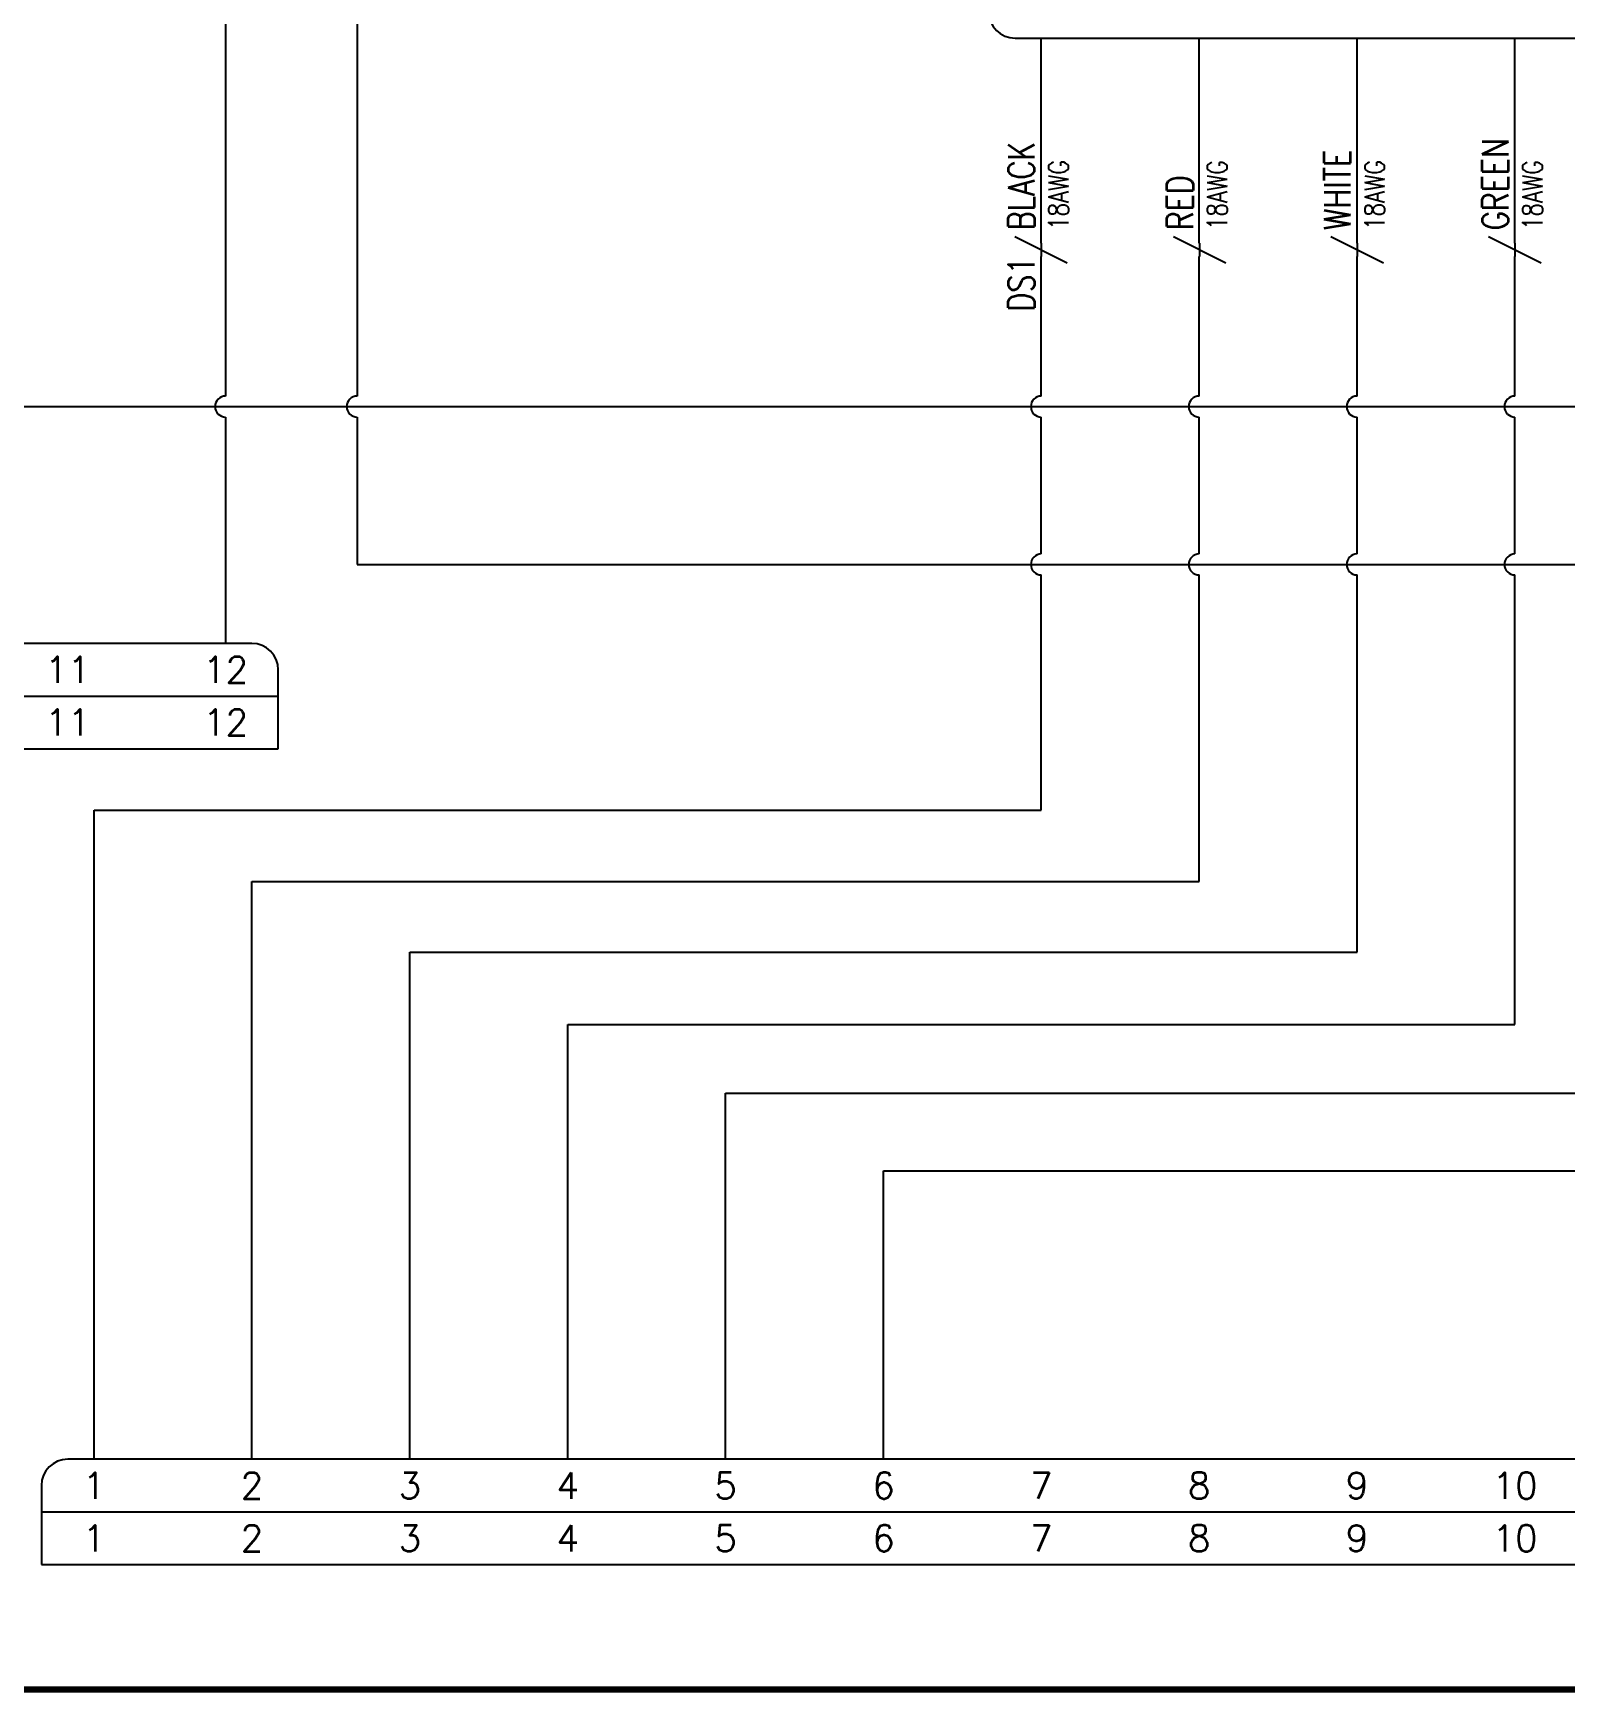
# Model space of a CAD drawing. Header units: inches. Extents: x 0 to 33.5, y 0 to 22.4.
# Drawn here: x 11.46 to 18.74, y 0.02 to 7.9 of the extents above; entities that cross this region are included whole.
import ezdxf
from ezdxf.enums import TextEntityAlignment as Align

# ---------------------------------------------------------------- set-up
doc = ezdxf.new("R2010")
doc.units = ezdxf.units.IN
doc.header["$MEASUREMENT"] = 0
for name, color, linetype in [('10AWG-BLK', 7, 'Continuous'), ('20AWG-YEL', 2, 'Continuous'), ('22AWG-BLK', 7, 'Continuous'), ('CABLEWIRE', 7, 'Continuous'), ('MISC', 7, 'Continuous'), ('SYMS', 7, 'Continuous'), ('TAGS', 150, 'Continuous'), ('TERMS', 123, 'Continuous'), ('TITLE', 7, 'Continuous')]:
    doc.layers.add(name, color=color, linetype=linetype)
doc.styles.add('ITALIC', font='ITALIC')
doc.styles.add('SIMPLEX', font='SIMPLEX')
doc.styles.add('WD', font='romans.shx')

# ---------------------------------------------------------------- blocks, each defined once
blk = doc.blocks.new('NO_NUM_acade_title')
at = {"layer": 'TITLE', "const_width": 0.0312}
blk.add_lwpolyline([(30.5938, 0.2813), (30.5938, 22.1771), (30.3438, 22.4271), (0.2813, 22.4271), (0.0313, 22.1771), (0.0313, 0.2813), (0.2813, 0.0313), (30.3438, 0.0313)], close=True, dxfattribs=at)
at = {"layer": 'TITLE', "color": 1, "style": 'ITALIC'}
for tag, height, p in [('TITLE#1', 0.125, (32.1562, 3.4062)), ('TITLE#2', 0.125, (32.1562, 3.2039)), ('TITLE#3', 0.125, (32.1562, 3.0015)), ('TITLE#4', 0.125, (32.1562, 2.7991)), ('DWG#', 0.2, (32.1562, 0.8263))]:
    blk.add_attdef(tag, text='', height=height, dxfattribs=at).set_placement(p, align=Align.CENTER)
at = {"layer": 'TITLE', "color": 1, "style": 'SIMPLEX'}
blk.add_attdef('CAD#', (30.8255, 1.958), '', height=0.0938, rotation=90, dxfattribs=at)
at = {"layer": 'TITLE', "color": 1}
for tag, p, height, style in [('ENGINEER', (31.2369, 1.958), 0.0938, 'ITALIC'), ('CHKDBY', (32.4242, 1.9582), 0.0938, 'ITALIC'), ('JOB#', (31.4636, 1.6437), 0.0938, 'SIMPLEX'), ('DRAWNBY', (32.4941, 1.6437), 0.0938, 'ITALIC'), ('SCALE', (31.3531, 1.3438), 0.0938, 'SIMPLEX'), ('DATE', (32.4083, 1.3438), 0.0938, 'SIMPLEX'), ('SHTS', (32.5317, 0.2504), 0.2, 'ITALIC')]:
    blk.add_attdef(tag, p, '', height=height, dxfattribs=dict(at, style=style))
at = {"layer": 'TITLE', "color": 1, "style": 'ITALIC'}
blk.add_attdef('SH#', text='', height=0.2, dxfattribs=at).set_placement((31.8807, 0.2504), align=Align.RIGHT)
at = {"layer": 'TITLE', "color": 7, "flags": 9}
blk.add_attdef('WD_TB', (31.2188, 0.0313), '', height=0.125, dxfattribs=at)
blk = doc.blocks.new('VCN1_1JP_1A0D')
at = {"layer": 'SYMS'}
for p, q in [((8.375, 0.25), (-0.125, 0.25)), ((8.5, -0.25), (8.5, 0.125)), ((-0.25, 0), (8.5, 0)), ((-0.25, -0.25), (8.5, -0.25))]:
    blk.add_line(p, q, dxfattribs=at)
blk.add_arc((8.375, 0.125), 0.125, 0, 90, dxfattribs=at)
at = {"style": 'WD', "flags": 1}
blk.add_attdef('WD_JUMPERS', (0, 0), '', height=0.01, dxfattribs=at)
at = {"layer": 'SYMS', "linetype": 'Continuous', "style": 'WD', "flags": 8}
for tag, p in [('TERMDESC01P', (-0.05, 0.35)), ('TERMDESC02P', (0.7, 0.35)), ('TERMDESC03P', (1.45, 0.35)), ('TERMDESC04P', (2.2, 0.35)), ('TERMDESC05P', (2.95, 0.35)), ('TERMDESC06P', (3.7, 0.35)), ('TERMDESC07P', (4.45, 0.35)), ('TERMDESC08P', (5.2, 0.35)), ('TERMDESC09P', (5.95, 0.35)), ('TERMDESC10P', (6.7, 0.35)), ('TERMDESC11P', (7.45, 0.35)), ('TERMDESC12P', (8.2, 0.35))]:
    blk.add_attdef(tag, p, '', height=0.1, rotation=90, dxfattribs=at)
for tag, p in [('X2WIRE01P', (0.05, 0.35)), ('X2WIRE02P', (0.8, 0.35)), ('X2WIRE03P', (1.55, 0.35)), ('X2WIRE04P', (2.3, 0.35)), ('X2WIRE05P', (3.05, 0.35)), ('X2WIRE06P', (3.8, 0.35)), ('X2WIRE07P', (4.55, 0.35)), ('X2WIRE08P', (5.3, 0.35)), ('X2WIRE09P', (6.05, 0.35)), ('X2WIRE10P', (6.8, 0.35)), ('X2WIRE11P', (7.55, 0.35)), ('X2WIRE12P', (8.3, 0.35))]:
    blk.add_attdef(tag, text='', height=0.1, rotation=90, dxfattribs=at).set_placement(p, align=Align.TOP_LEFT)
at = {"layer": 'SYMS', "style": 'WD', "width": 0.7}
for tag, p in [('INST', (-0.3813, 0.8123)), ('LOC', (-0.3813, 0.6427)), ('DESC1', (-0.375, 0.4687)), ('DESC2', (-0.375, 0.2875)), ('DESC3', (-0.375, 0.1125))]:
    blk.add_attdef(tag, text='', height=0.125, dxfattribs=at).set_placement(p, align=Align.RIGHT)
at = {"layer": 'SYMS', "style": 'WD'}
for tag, p, flags in [('ACE_FLAG', (-0.2071, 0.4342), 9), ('FAMILY', (-0.1942, 0.4074), 9), ('X2TERM01P', (0, 0.25), 1), ('X2TERM02P', (0.75, 0.25), 1), ('X2TERM03P', (1.5, 0.25), 1), ('X2TERM04P', (2.25, 0.25), 1), ('X2TERM05P', (3, 0.25), 1), ('X2TERM06P', (3.75, 0.25), 1), ('X2TERM07P', (4.5, 0.25), 1), ('X2TERM08P', (5.25, 0.25), 1), ('X2TERM09P', (6, 0.25), 1), ('X2TERM10P', (6.75, 0.25), 1), ('X2TERM11P', (7.5, 0.25), 1), ('X2TERM12P', (8.25, 0.25), 1), ('GENDER', (0.1093, 0.0795), 9), ('WDBLKNAM', (0.175, 0.125), 9), ('X1LINK', (8.625, 0), 1), ('X8TERM01J', (0, -0.25), 1), ('X8TERM02J', (0.75, -0.25), 1), ('X8TERM03J', (1.5, -0.25), 1), ('X8TERM04J', (2.25, -0.25), 1), ('X8TERM05J', (3, -0.25), 1), ('X8TERM06J', (3.75, -0.25), 1), ('X8TERM07J', (4.5, -0.25), 1), ('X8TERM08J', (5.25, -0.25), 1), ('X8TERM09J', (6, -0.25), 1), ('X8TERM10J', (6.75, -0.25), 1), ('X8TERM11J', (7.5, -0.25), 1), ('X8TERM12J', (8.25, -0.25), 1)]:
    blk.add_attdef(tag, p, '', height=0.01, dxfattribs=dict(at, flags=flags))
at = {"layer": 'SYMS', "linetype": 'Continuous', "style": 'WD', "flags": 9}
for tag, p in [('ASSYCODE', (-0.1875, 0.3125)), ('MFG', (-0.1711, 0.3438)), ('CAT', (-0.1692, 0.3632))]:
    blk.add_attdef(tag, text='', height=0.01, dxfattribs=at).set_placement(p, align=Align.CENTER)
at = {"layer": 'SYMS', "color": 7, "style": 'WD'}
for tag, p in [('X2_TINY_DOT_DONT_REMOVE_01P', (0, 0.25)), ('X2_TINY_DOT_DONT_REMOVE_02P', (0.75, 0.25)), ('X2_TINY_DOT_DONT_REMOVE_03P', (1.5, 0.25)), ('X2_TINY_DOT_DONT_REMOVE_04P', (2.25, 0.25)), ('X2_TINY_DOT_DONT_REMOVE_05P', (3, 0.25)), ('X2_TINY_DOT_DONT_REMOVE_06P', (3.75, 0.25)), ('X2_TINY_DOT_DONT_REMOVE_07P', (4.5, 0.25)), ('X2_TINY_DOT_DONT_REMOVE_08P', (5.25, 0.25)), ('X2_TINY_DOT_DONT_REMOVE_09P', (6, 0.25)), ('X2_TINY_DOT_DONT_REMOVE_10P', (6.75, 0.25)), ('X2_TINY_DOT_DONT_REMOVE_11P', (7.5, 0.25)), ('X2_TINY_DOT_DONT_REMOVE_12P', (8.25, 0.25)), ('X8_TINY_DOT_DONT_REMOVE_01J', (0, -0.25)), ('X8_TINY_DOT_DONT_REMOVE_02J', (0.75, -0.25)), ('X8_TINY_DOT_DONT_REMOVE_03J', (1.5, -0.25)), ('X8_TINY_DOT_DONT_REMOVE_04J', (2.25, -0.25)), ('X8_TINY_DOT_DONT_REMOVE_05J', (3, -0.25)), ('X8_TINY_DOT_DONT_REMOVE_06J', (3.75, -0.25)), ('X8_TINY_DOT_DONT_REMOVE_07J', (4.5, -0.25)), ('X8_TINY_DOT_DONT_REMOVE_08J', (5.25, -0.25)), ('X8_TINY_DOT_DONT_REMOVE_09J', (6, -0.25)), ('X8_TINY_DOT_DONT_REMOVE_10J', (6.75, -0.25)), ('X8_TINY_DOT_DONT_REMOVE_11J', (7.5, -0.25)), ('X8_TINY_DOT_DONT_REMOVE_12J', (8.25, -0.25))]:
    blk.add_attdef(tag, p, '', height=0.0001, dxfattribs=at)
at = {"layer": 'SYMS', "linetype": 'Continuous', "style": 'WD', "flags": 8}
for tag, p in [('TERM01P', (0, 0.125)), ('TERM02P', (0.75, 0.125)), ('TERM03P', (1.5, 0.125)), ('TERM04P', (2.25, 0.125)), ('TERM05P', (3, 0.125)), ('TERM06P', (3.75, 0.125)), ('TERM07P', (4.5, 0.125)), ('TERM08P', (5.25, 0.125)), ('TERM09P', (6, 0.125)), ('TERM10P', (6.75, 0.125)), ('TERM11P', (7.5, 0.125)), ('TERM12P', (8.25, 0.125)), ('TERM01J', (0, -0.125)), ('TERM02J', (0.75, -0.125)), ('TERM03J', (1.5, -0.125)), ('TERM04J', (2.25, -0.125)), ('TERM05J', (3, -0.125)), ('TERM06J', (3.75, -0.125)), ('TERM07J', (4.5, -0.125)), ('TERM08J', (5.25, -0.125)), ('TERM09J', (6, -0.125)), ('TERM10J', (6.75, -0.125)), ('TERM11J', (7.5, -0.125)), ('TERM12J', (8.25, -0.125))]:
    blk.add_attdef(tag, text='', height=0.125, dxfattribs=at).set_placement(p, align=Align.MIDDLE_CENTER)
at = {"layer": 'SYMS', "style": 'WD'}
blk.add_attdef('TAG1', text='', height=0.125, dxfattribs=at).set_placement((-0.375, -0.0625), align=Align.RIGHT)
at = {"layer": 'SYMS', "linetype": 'Continuous', "style": 'WD', "flags": 8}
for tag, p in [('TERMDESC01J', (-0.05, -0.35)), ('TERMDESC02J', (0.7, -0.35)), ('TERMDESC03J', (1.45, -0.35)), ('TERMDESC04J', (2.2, -0.35)), ('TERMDESC05J', (2.95, -0.35)), ('TERMDESC06J', (3.7, -0.35)), ('TERMDESC07J', (4.45, -0.35)), ('TERMDESC08J', (5.2, -0.35)), ('TERMDESC09J', (5.95, -0.35)), ('TERMDESC10J', (6.7, -0.35)), ('TERMDESC11J', (7.45, -0.35)), ('TERMDESC12J', (8.2, -0.35))]:
    blk.add_attdef(tag, text='', height=0.1, rotation=90, dxfattribs=at).set_placement(p, align=Align.RIGHT)
for tag, p in [('X8WIRE01J', (0.05, -0.35)), ('X8WIRE02J', (0.8, -0.35)), ('X8WIRE03J', (1.55, -0.35)), ('X8WIRE04J', (2.3, -0.35)), ('X8WIRE05J', (3.05, -0.35)), ('X8WIRE06J', (3.8, -0.35)), ('X8WIRE07J', (4.55, -0.35)), ('X8WIRE08J', (5.3, -0.35)), ('X8WIRE09J', (6.05, -0.35)), ('X8WIRE10J', (6.8, -0.35)), ('X8WIRE11J', (7.55, -0.35)), ('X8WIRE12J', (8.3, -0.35))]:
    blk.add_attdef(tag, text='', height=0.1, rotation=90, dxfattribs=at).set_placement(p, align=Align.TOP_RIGHT)
blk = doc.blocks.new('VCN1_1PJ_2886')
at = {"layer": 'SYMS'}
blk.add_line((-0.125, -0.25), (6.125, -0.25), dxfattribs=at)
blk.add_arc((-0.125, -0.125), 0.125, 180, 270, dxfattribs=at)
at = {"style": 'WD', "flags": 1}
blk.add_attdef('WD_JUMPERS', (0, 0), '', height=0.01, dxfattribs=at)
at = {"layer": 'SYMS', "linetype": 'Continuous', "style": 'WD', "flags": 8}
for tag, p in [('TERMDESC01J', (-0.05, 0.35)), ('TERMDESC02J', (0.7, 0.35)), ('TERMDESC03J', (1.45, 0.35)), ('TERMDESC04J', (2.2, 0.35)), ('TERMDESC05J', (2.95, 0.35)), ('TERMDESC06J', (3.7, 0.35)), ('TERMDESC07J', (4.45, 0.35)), ('TERMDESC08J', (5.2, 0.35)), ('TERMDESC09J', (5.95, 0.35))]:
    blk.add_attdef(tag, p, '', height=0.1, rotation=90, dxfattribs=at)
for tag, p in [('X2WIRE01J', (0.05, 0.35)), ('X2WIRE02J', (0.8, 0.35)), ('X2WIRE03J', (1.55, 0.35)), ('X2WIRE04J', (2.3, 0.35)), ('X2WIRE05J', (3.05, 0.35)), ('X2WIRE06J', (3.8, 0.35)), ('X2WIRE07J', (4.55, 0.35)), ('X2WIRE08J', (5.3, 0.35)), ('X2WIRE09J', (6.05, 0.35))]:
    blk.add_attdef(tag, text='', height=0.1, rotation=90, dxfattribs=at).set_placement(p, align=Align.TOP_LEFT)
at = {"layer": 'SYMS', "style": 'WD', "width": 0.7}
for tag, p in [('INST', (-0.3812, 0.8123)), ('LOC', (-0.3812, 0.6427)), ('DESC1', (-0.375, 0.4687)), ('DESC2', (-0.375, 0.2875)), ('DESC3', (-0.375, 0.1125))]:
    blk.add_attdef(tag, text='', height=0.125, dxfattribs=at).set_placement(p, align=Align.RIGHT)
at = {"layer": 'SYMS', "style": 'WD'}
for tag, p, flags in [('ACE_FLAG', (-0.2071, 0.4342), 9), ('FAMILY', (-0.1942, 0.4074), 9), ('X2TERM01J', (0, 0.25), 1), ('X2TERM02J', (0.75, 0.25), 1), ('X2TERM03J', (1.5, 0.25), 1), ('X2TERM04J', (2.25, 0.25), 1), ('X2TERM05J', (3, 0.25), 1), ('X2TERM06J', (3.75, 0.25), 1), ('X2TERM07J', (4.5, 0.25), 1), ('X2TERM08J', (5.25, 0.25), 1), ('X2TERM09J', (6, 0.25), 1), ('GENDER', (0.1093, 0.0795), 9), ('WDBLKNAM', (0.175, 0.125), 9), ('X1LINK', (6.375, 0), 1), ('X8TERM01P', (0, -0.25), 1), ('X8TERM02P', (0.75, -0.25), 1), ('X8TERM03P', (1.5, -0.25), 1), ('X8TERM04P', (2.25, -0.25), 1), ('X8TERM05P', (3, -0.25), 1), ('X8TERM06P', (3.75, -0.25), 1), ('X8TERM07P', (4.5, -0.25), 1), ('X8TERM08P', (5.25, -0.25), 1), ('X8TERM09P', (6, -0.25), 1)]:
    blk.add_attdef(tag, p, '', height=0.01, dxfattribs=dict(at, flags=flags))
at = {"layer": 'SYMS', "linetype": 'Continuous', "style": 'WD', "flags": 9}
for tag, p in [('ASSYCODE', (-0.1875, 0.3125)), ('MFG', (-0.1711, 0.3438)), ('CAT', (-0.1692, 0.3632))]:
    blk.add_attdef(tag, text='', height=0.01, dxfattribs=at).set_placement(p, align=Align.CENTER)
at = {"layer": 'SYMS', "color": 7, "style": 'WD'}
for tag, p in [('X2_TINY_DOT_DONT_REMOVE_01J', (0, 0.25)), ('X2_TINY_DOT_DONT_REMOVE_02J', (0.75, 0.25)), ('X2_TINY_DOT_DONT_REMOVE_03J', (1.5, 0.25)), ('X2_TINY_DOT_DONT_REMOVE_04J', (2.25, 0.25)), ('X2_TINY_DOT_DONT_REMOVE_05J', (3, 0.25)), ('X2_TINY_DOT_DONT_REMOVE_06J', (3.75, 0.25)), ('X2_TINY_DOT_DONT_REMOVE_07J', (4.5, 0.25)), ('X2_TINY_DOT_DONT_REMOVE_08J', (5.25, 0.25)), ('X2_TINY_DOT_DONT_REMOVE_09J', (6, 0.25)), ('X8_TINY_DOT_DONT_REMOVE_01P', (0, -0.25)), ('X8_TINY_DOT_DONT_REMOVE_02P', (0.75, -0.25)), ('X8_TINY_DOT_DONT_REMOVE_03P', (1.5, -0.25)), ('X8_TINY_DOT_DONT_REMOVE_04P', (2.25, -0.25)), ('X8_TINY_DOT_DONT_REMOVE_05P', (3, -0.25)), ('X8_TINY_DOT_DONT_REMOVE_06P', (3.75, -0.25)), ('X8_TINY_DOT_DONT_REMOVE_07P', (4.5, -0.25)), ('X8_TINY_DOT_DONT_REMOVE_08P', (5.25, -0.25)), ('X8_TINY_DOT_DONT_REMOVE_09P', (6, -0.25))]:
    blk.add_attdef(tag, p, '', height=0.0001, dxfattribs=at)
at = {"layer": 'SYMS', "linetype": 'Continuous', "style": 'WD', "flags": 8}
for tag, p in [('TERM01J', (0, 0.125)), ('TERM02J', (0.75, 0.125)), ('TERM03J', (1.5, 0.125)), ('TERM04J', (2.25, 0.125)), ('TERM05J', (3, 0.125)), ('TERM06J', (3.75, 0.125)), ('TERM07J', (4.5, 0.125)), ('TERM08J', (5.25, 0.125)), ('TERM09J', (6, 0.125)), ('TERM01P', (0, -0.125)), ('TERM02P', (0.75, -0.125)), ('TERM03P', (1.5, -0.125)), ('TERM04P', (2.25, -0.125)), ('TERM05P', (3, -0.125)), ('TERM06P', (3.75, -0.125)), ('TERM07P', (4.5, -0.125)), ('TERM08P', (5.25, -0.125)), ('TERM09P', (6, -0.125))]:
    blk.add_attdef(tag, text='', height=0.125, dxfattribs=at).set_placement(p, align=Align.MIDDLE_CENTER)
at = {"layer": 'SYMS', "style": 'WD'}
blk.add_attdef('TAG1', text='', height=0.125, dxfattribs=at).set_placement((-0.375, -0.0625), align=Align.RIGHT)
at = {"layer": 'SYMS', "linetype": 'Continuous', "style": 'WD', "flags": 8}
for tag, p in [('TERMDESC01P', (-0.05, -0.35)), ('TERMDESC02P', (0.7, -0.35)), ('TERMDESC03P', (1.45, -0.35)), ('TERMDESC04P', (2.2, -0.35)), ('TERMDESC05P', (2.95, -0.35)), ('TERMDESC06P', (3.7, -0.35)), ('TERMDESC07P', (4.45, -0.35)), ('TERMDESC08P', (5.2, -0.35)), ('TERMDESC09P', (5.95, -0.35))]:
    blk.add_attdef(tag, text='', height=0.1, rotation=90, dxfattribs=at).set_placement(p, align=Align.RIGHT)
for tag, p in [('X8WIRE01P', (0.05, -0.35)), ('X8WIRE02P', (0.8, -0.35)), ('X8WIRE03P', (1.55, -0.35)), ('X8WIRE04P', (2.3, -0.35)), ('X8WIRE05P', (3.05, -0.35)), ('X8WIRE06P', (3.8, -0.35)), ('X8WIRE07P', (4.55, -0.35)), ('X8WIRE08P', (5.3, -0.35)), ('X8WIRE09P', (6.05, -0.35))]:
    blk.add_attdef(tag, text='', height=0.1, rotation=90, dxfattribs=at).set_placement(p, align=Align.TOP_RIGHT)
blk = doc.blocks.new('VCN1_1JP_2C08')
at = {"layer": 'SYMS'}
for p, q in [((10.625, 0.25), (-0.125, 0.25)), ((-0.25, 0.125), (-0.25, -0.25)), ((-0.25, 0), (10.75, 0)), ((-0.25, -0.25), (10.75, -0.25))]:
    blk.add_line(p, q, dxfattribs=at)
blk.add_arc((-0.125, 0.125), 0.125, 90, 180, dxfattribs=at)
at = {"style": 'WD', "flags": 1}
blk.add_attdef('WD_JUMPERS', (0, 0), '', height=0.01, dxfattribs=at)
at = {"layer": 'SYMS', "linetype": 'Continuous', "style": 'WD', "flags": 8}
for tag, p in [('TERMDESC01P', (-0.05, 0.35)), ('TERMDESC02P', (0.7, 0.35)), ('TERMDESC03P', (1.45, 0.35)), ('TERMDESC04P', (2.2, 0.35)), ('TERMDESC05P', (2.95, 0.35)), ('TERMDESC06P', (3.7, 0.35)), ('TERMDESC07P', (4.45, 0.35)), ('TERMDESC08P', (5.2, 0.35)), ('TERMDESC09P', (5.95, 0.35)), ('TERMDESC10P', (6.7, 0.35)), ('TERMDESC11P', (7.45, 0.35)), ('TERMDESC12P', (8.2, 0.35)), ('TERMDESC13P', (8.95, 0.35)), ('TERMDESC14P', (9.7, 0.35)), ('TERMDESC15P', (10.45, 0.35))]:
    blk.add_attdef(tag, p, '', height=0.1, rotation=90, dxfattribs=at)
for tag, p in [('X2WIRE01P', (0.05, 0.35)), ('X2WIRE02P', (0.8, 0.35)), ('X2WIRE03P', (1.55, 0.35)), ('X2WIRE04P', (2.3, 0.35)), ('X2WIRE05P', (3.05, 0.35)), ('X2WIRE06P', (3.8, 0.35)), ('X2WIRE07P', (4.55, 0.35)), ('X2WIRE08P', (5.3, 0.35)), ('X2WIRE09P', (6.05, 0.35)), ('X2WIRE10P', (6.8, 0.35)), ('X2WIRE11P', (7.55, 0.35)), ('X2WIRE12P', (8.3, 0.35)), ('X2WIRE13P', (9.05, 0.35)), ('X2WIRE14P', (9.8, 0.35)), ('X2WIRE15P', (10.55, 0.35))]:
    blk.add_attdef(tag, text='', height=0.1, rotation=90, dxfattribs=at).set_placement(p, align=Align.TOP_LEFT)
at = {"layer": 'SYMS', "style": 'WD', "width": 0.7}
for tag, p in [('INST', (-0.3812, 0.8123)), ('LOC', (-0.3812, 0.6427)), ('DESC1', (-0.375, 0.4687)), ('DESC2', (-0.375, 0.2875)), ('DESC3', (-0.375, 0.1125))]:
    blk.add_attdef(tag, text='', height=0.125, dxfattribs=at).set_placement(p, align=Align.RIGHT)
at = {"layer": 'SYMS', "style": 'WD'}
for tag, p, flags in [('ACE_FLAG', (-0.2071, 0.4342), 9), ('FAMILY', (-0.1942, 0.4074), 9), ('X2TERM01P', (0, 0.25), 1), ('X2TERM02P', (0.75, 0.25), 1), ('X2TERM03P', (1.5, 0.25), 1), ('X2TERM04P', (2.25, 0.25), 1), ('X2TERM05P', (3, 0.25), 1), ('X2TERM06P', (3.75, 0.25), 1), ('X2TERM07P', (4.5, 0.25), 1), ('X2TERM08P', (5.25, 0.25), 1), ('X2TERM09P', (6, 0.25), 1), ('X2TERM10P', (6.75, 0.25), 1), ('X2TERM11P', (7.5, 0.25), 1), ('X2TERM12P', (8.25, 0.25), 1), ('X2TERM13P', (9, 0.25), 1), ('X2TERM14P', (9.75, 0.25), 1), ('X2TERM15P', (10.5, 0.25), 1), ('GENDER', (0.1093, 0.0795), 9), ('WDBLKNAM', (0.175, 0.125), 9), ('X1LINK', (10.875, 0), 1), ('X8TERM01J', (0, -0.25), 1), ('X8TERM02J', (0.75, -0.25), 1), ('X8TERM03J', (1.5, -0.25), 1), ('X8TERM04J', (2.25, -0.25), 1), ('X8TERM05J', (3, -0.25), 1), ('X8TERM06J', (3.75, -0.25), 1), ('X8TERM07J', (4.5, -0.25), 1), ('X8TERM08J', (5.25, -0.25), 1), ('X8TERM09J', (6, -0.25), 1), ('X8TERM10J', (6.75, -0.25), 1), ('X8TERM11J', (7.5, -0.25), 1), ('X8TERM12J', (8.25, -0.25), 1), ('X8TERM13J', (9, -0.25), 1), ('X8TERM14J', (9.75, -0.25), 1), ('X8TERM15J', (10.5, -0.25), 1)]:
    blk.add_attdef(tag, p, '', height=0.01, dxfattribs=dict(at, flags=flags))
at = {"layer": 'SYMS', "linetype": 'Continuous', "style": 'WD', "flags": 9}
for tag, p in [('ASSYCODE', (-0.1875, 0.3125)), ('MFG', (-0.1711, 0.3438)), ('CAT', (-0.1692, 0.3632))]:
    blk.add_attdef(tag, text='', height=0.01, dxfattribs=at).set_placement(p, align=Align.CENTER)
at = {"layer": 'SYMS', "color": 7, "style": 'WD'}
for tag, p in [('X2_TINY_DOT_DONT_REMOVE_01P', (0, 0.25)), ('X2_TINY_DOT_DONT_REMOVE_02P', (0.75, 0.25)), ('X2_TINY_DOT_DONT_REMOVE_03P', (1.5, 0.25)), ('X2_TINY_DOT_DONT_REMOVE_04P', (2.25, 0.25)), ('X2_TINY_DOT_DONT_REMOVE_05P', (3, 0.25)), ('X2_TINY_DOT_DONT_REMOVE_06P', (3.75, 0.25)), ('X2_TINY_DOT_DONT_REMOVE_07P', (4.5, 0.25)), ('X2_TINY_DOT_DONT_REMOVE_08P', (5.25, 0.25)), ('X2_TINY_DOT_DONT_REMOVE_09P', (6, 0.25)), ('X2_TINY_DOT_DONT_REMOVE_10P', (6.75, 0.25)), ('X2_TINY_DOT_DONT_REMOVE_11P', (7.5, 0.25)), ('X2_TINY_DOT_DONT_REMOVE_12P', (8.25, 0.25)), ('X2_TINY_DOT_DONT_REMOVE_13P', (9, 0.25)), ('X2_TINY_DOT_DONT_REMOVE_14P', (9.75, 0.25)), ('X2_TINY_DOT_DONT_REMOVE_15P', (10.5, 0.25)), ('X8_TINY_DOT_DONT_REMOVE_01J', (0, -0.25)), ('X8_TINY_DOT_DONT_REMOVE_02J', (0.75, -0.25)), ('X8_TINY_DOT_DONT_REMOVE_03J', (1.5, -0.25)), ('X8_TINY_DOT_DONT_REMOVE_04J', (2.25, -0.25)), ('X8_TINY_DOT_DONT_REMOVE_05J', (3, -0.25)), ('X8_TINY_DOT_DONT_REMOVE_06J', (3.75, -0.25)), ('X8_TINY_DOT_DONT_REMOVE_07J', (4.5, -0.25)), ('X8_TINY_DOT_DONT_REMOVE_08J', (5.25, -0.25)), ('X8_TINY_DOT_DONT_REMOVE_09J', (6, -0.25)), ('X8_TINY_DOT_DONT_REMOVE_10J', (6.75, -0.25)), ('X8_TINY_DOT_DONT_REMOVE_11J', (7.5, -0.25)), ('X8_TINY_DOT_DONT_REMOVE_12J', (8.25, -0.25)), ('X8_TINY_DOT_DONT_REMOVE_13J', (9, -0.25)), ('X8_TINY_DOT_DONT_REMOVE_14J', (9.75, -0.25)), ('X8_TINY_DOT_DONT_REMOVE_15J', (10.5, -0.25))]:
    blk.add_attdef(tag, p, '', height=0.0001, dxfattribs=at)
at = {"layer": 'SYMS', "linetype": 'Continuous', "style": 'WD', "flags": 8}
for tag, p in [('TERM01P', (0, 0.125)), ('TERM02P', (0.75, 0.125)), ('TERM03P', (1.5, 0.125)), ('TERM04P', (2.25, 0.125)), ('TERM05P', (3, 0.125)), ('TERM06P', (3.75, 0.125)), ('TERM07P', (4.5, 0.125)), ('TERM08P', (5.25, 0.125)), ('TERM09P', (6, 0.125)), ('TERM10P', (6.75, 0.125)), ('TERM11P', (7.5, 0.125)), ('TERM12P', (8.25, 0.125)), ('TERM13P', (9, 0.125)), ('TERM14P', (9.75, 0.125)), ('TERM15P', (10.5, 0.125)), ('TERM01J', (0, -0.125)), ('TERM02J', (0.75, -0.125)), ('TERM03J', (1.5, -0.125)), ('TERM04J', (2.25, -0.125)), ('TERM05J', (3, -0.125)), ('TERM06J', (3.75, -0.125)), ('TERM07J', (4.5, -0.125)), ('TERM08J', (5.25, -0.125)), ('TERM09J', (6, -0.125)), ('TERM10J', (6.75, -0.125)), ('TERM11J', (7.5, -0.125)), ('TERM12J', (8.25, -0.125)), ('TERM13J', (9, -0.125)), ('TERM14J', (9.75, -0.125)), ('TERM15J', (10.5, -0.125))]:
    blk.add_attdef(tag, text='', height=0.125, dxfattribs=at).set_placement(p, align=Align.MIDDLE_CENTER)
at = {"layer": 'SYMS', "style": 'WD'}
blk.add_attdef('TAG1', text='', height=0.125, dxfattribs=at).set_placement((-0.375, -0.0625), align=Align.RIGHT)
at = {"layer": 'SYMS', "linetype": 'Continuous', "style": 'WD', "flags": 8}
for tag, p in [('TERMDESC01J', (-0.05, -0.35)), ('TERMDESC02J', (0.7, -0.35)), ('TERMDESC03J', (1.45, -0.35)), ('TERMDESC04J', (2.2, -0.35)), ('TERMDESC05J', (2.95, -0.35)), ('TERMDESC06J', (3.7, -0.35)), ('TERMDESC07J', (4.45, -0.35)), ('TERMDESC08J', (5.2, -0.35)), ('TERMDESC09J', (5.95, -0.35)), ('TERMDESC10J', (6.7, -0.35)), ('TERMDESC11J', (7.45, -0.35)), ('TERMDESC12J', (8.2, -0.35)), ('TERMDESC13J', (8.95, -0.35)), ('TERMDESC14J', (9.7, -0.35)), ('TERMDESC15J', (10.45, -0.35))]:
    blk.add_attdef(tag, text='', height=0.1, rotation=90, dxfattribs=at).set_placement(p, align=Align.RIGHT)
for tag, p in [('X8WIRE01J', (0.05, -0.35)), ('X8WIRE02J', (0.8, -0.35)), ('X8WIRE03J', (1.55, -0.35)), ('X8WIRE04J', (2.3, -0.35)), ('X8WIRE05J', (3.05, -0.35)), ('X8WIRE06J', (3.8, -0.35)), ('X8WIRE07J', (4.55, -0.35)), ('X8WIRE08J', (5.3, -0.35)), ('X8WIRE09J', (6.05, -0.35)), ('X8WIRE10J', (6.8, -0.35)), ('X8WIRE11J', (7.55, -0.35)), ('X8WIRE12J', (8.3, -0.35)), ('X8WIRE13J', (9.05, -0.35)), ('X8WIRE14J', (9.8, -0.35)), ('X8WIRE15J', (10.55, -0.35))]:
    blk.add_attdef(tag, text='', height=0.1, rotation=90, dxfattribs=at).set_placement(p, align=Align.TOP_RIGHT)
blk = doc.blocks.new('VW01')
for p, q in [((-0.125, 0.0625), (0.125, -0.0625)), ((0, 0.0312), (0, -0.0312))]:
    blk.add_line(p, q)
at = {"style": 'WD', "width": 0.8}
for tag, p, height in [('RATING1', (-0.0312, 0.0938), 0.125), ('RATING2', (0.13, 0.0938), 0.0938)]:
    blk.add_attdef(tag, p, '', height=height, rotation=90, dxfattribs=at)
at = {"style": 'WD', "width": 0.8, "flags": 1}
blk.add_attdef('CAT', text='', height=0.0938, rotation=90, dxfattribs=at).set_placement((0.0312, 0.0312), align=Align.TOP_LEFT)
at = {"style": 'WD', "width": 0.7, "flags": 1}
for tag, p in [('INST', (-0.3571, 0)), ('LOC', (-0.1875, 0)), ('XREF', (0.3, -0.0625)), ('DESC1', (0.4563, -0.0625)), ('DESC2', (0.6125, -0.0625))]:
    blk.add_attdef(tag, text='', height=0.125, rotation=90, dxfattribs=at).set_placement(p, align=Align.CENTER)
at = {"style": 'WD', "flags": 9}
blk.add_attdef('FAMILY', text='', height=0.01, rotation=90, dxfattribs=at).set_placement((-0.1181, 0.0234), align=Align.CENTER)
at = {"style": 'WD'}
for tag, p in [('X4LINK', (-0.125, 0)), ('X1LINK', (0.125, 0))]:
    blk.add_attdef(tag, p, '', height=0.01, dxfattribs=at)
at = {"linetype": 'Continuous', "style": 'WD', "flags": 9}
blk.add_attdef('ASSYCODE', text='', height=0.01, rotation=90, dxfattribs=at).set_placement((-0.042, 0.0286), align=Align.CENTER)
at = {"style": 'WD', "flags": 1}
for tag, p in [('X2TERM01', (0, 0.0312)), ('X8TERM01', (0, -0.0312))]:
    blk.add_attdef(tag, p, '', height=0.0125, dxfattribs=at)
at = {"style": 'WD', "width": 0.8}
blk.add_attdef('TAG1', text='', height=0.125, rotation=90, dxfattribs=at).set_placement((-0.0312, -0.0312), align=Align.RIGHT)
at = {"style": 'WD', "width": 0.8, "flags": 1}
blk.add_attdef('MFG', text='', height=0.0938, rotation=90, dxfattribs=at).set_placement((0.0312, -0.125), align=Align.TOP_RIGHT)
blk = doc.blocks.new('VW02')
for p, q in [((-0.125, 0.0625), (0.125, -0.0625)), ((0, 0.0312), (0, -0.0312))]:
    blk.add_line(p, q)
at = {"style": 'WD', "width": 0.8}
for tag, p, height in [('RATING1', (-0.0312, 0.0938), 0.125), ('RATING2', (0.13, 0.0938), 0.0938)]:
    blk.add_attdef(tag, p, '', height=height, rotation=90, dxfattribs=at)
at = {"style": 'WD', "width": 0.7, "flags": 1}
for tag, p in [('INST', (-0.3571, 0)), ('LOC', (-0.1875, 0)), ('XREF', (0.3, -0.0625)), ('DESC1', (0.4563, -0.0625)), ('DESC2', (0.6125, -0.0625))]:
    blk.add_attdef(tag, text='', height=0.125, rotation=90, dxfattribs=at).set_placement(p, align=Align.CENTER)
at = {"style": 'WD', "flags": 9}
blk.add_attdef('FAMILY', text='', height=0.01, rotation=90, dxfattribs=at).set_placement((-0.1181, 0.0234), align=Align.CENTER)
at = {"style": 'WD'}
for tag, p in [('X4LINK', (-0.125, 0)), ('X1LINK', (0.125, 0))]:
    blk.add_attdef(tag, p, '', height=0.01, dxfattribs=at)
at = {"style": 'WD', "flags": 1}
for tag, p in [('X2TERM01', (0, 0.0312)), ('X8TERM01', (0, -0.0312))]:
    blk.add_attdef(tag, p, '', height=0.0125, dxfattribs=at)
at = {"style": 'WD', "width": 0.8}
blk.add_attdef('TAG2', text='', height=0.125, rotation=90, dxfattribs=at).set_placement((-0.0312, -0.0312), align=Align.RIGHT)

msp = doc.modelspace()

# ---------------------------------------------------------------- linework, layer by layer
at = {"layer": '10AWG-BLK'}
for p, q in [((12.375, 9.25), (12.375, 6.175)), ((12.375, 6.075), (12.375, 5))]:
    msp.add_line(p, q, dxfattribs=at)
msp.add_arc((12.375, 6.125), 0.05, 90, 270, dxfattribs=at)
at = {"layer": '20AWG-YEL'}
msp.add_line((9, 6.125), (22.95, 6.125), dxfattribs=at)
at = {"layer": '22AWG-BLK'}
for p, q in [((13, 13.45), (13, 6.175)), ((13, 6.075), (13, 5.375)), ((13, 5.375), (22.95, 5.375))]:
    msp.add_line(p, q, dxfattribs=at)
msp.add_arc((13, 6.125), 0.05, 90, 270, dxfattribs=at)
at = {"layer": 'CABLEWIRE'}
for p, q in [((16.25, 6.9009), (16.25, 7.875)), ((17, 6.901), (17, 7.875)), ((17.75, 6.901), (17.75, 7.875)), ((18.5, 6.901), (18.5, 7.875)), ((16.25, 6.175), (16.25, 6.8384)), ((17, 6.175), (17, 6.8385)), ((17.75, 6.175), (17.75, 6.8385)), ((18.5, 6.175), (18.5, 6.8385)), ((16.25, 5.425), (16.25, 6.075)), ((17, 5.425), (17, 6.075)), ((17.75, 5.425), (17.75, 6.075)), ((18.5, 5.425), (18.5, 6.075)), ((16.25, 4.2075), (16.25, 5.325)), ((17, 3.8685), (17, 5.325)), ((17.75, 3.5335), (17.75, 5.325)), ((18.5, 3.1905), (18.5, 5.325)), ((11.75, 1.125), (11.75, 4.2075)), ((11.75, 4.2075), (16.25, 4.2075)), ((12.5, 1.125), (12.5, 3.8685)), ((12.5, 3.8685), (17, 3.8685)), ((13.25, 1.125), (13.25, 3.5335)), ((13.25, 3.5335), (17.75, 3.5335)), ((14, 1.125), (14, 3.1905)), ((14, 3.1905), (18.5, 3.1905)), ((14.75, 1.125), (14.75, 2.8635)), ((14.75, 2.8635), (19.25, 2.8635)), ((15.5, 1.125), (15.5, 2.4955)), ((15.5, 2.4955), (20, 2.4955))]:
    msp.add_line(p, q, dxfattribs=at)
for centre in [(16.25, 6.125), (17, 6.125), (17.75, 6.125), (18.5, 6.125), (16.25, 5.375), (17, 5.375), (17.75, 5.375), (18.5, 5.375)]:
    msp.add_arc(centre, 0.05, 90, 270, dxfattribs=at)

# ---------------------------------------------------------------- block references
msp.add_blockref('NO_NUM_acade_title', (0, 0))
ref = msp.add_blockref('VCN1_1PJ_2886', (16.25, 8.125))
ref.add_attrib('X8_TINY_DOT_DONT_REMOVE_01P', '.', (16.25, 7.875), dxfattribs={"layer": 'MISC', "color": 7, "height": 0.0001, "style": 'WD'})
ref.add_attrib('X8_TINY_DOT_DONT_REMOVE_02P', '.', (17, 7.875), dxfattribs={"layer": 'MISC', "color": 7, "height": 0.0001, "style": 'WD'})
ref.add_attrib('X8_TINY_DOT_DONT_REMOVE_03P', '.', (17.75, 7.875), dxfattribs={"layer": 'MISC', "color": 7, "height": 0.0001, "style": 'WD'})
ref.add_attrib('X8_TINY_DOT_DONT_REMOVE_04P', '.', (18.5, 7.875), dxfattribs={"layer": 'MISC', "color": 7, "height": 0.0001, "style": 'WD'})
ref = msp.add_blockref('VCN1_1JP_1A0D', (4.125, 4.75))
ref.add_attrib('TERM11P', '11', dxfattribs={"layer": 'TERMS', "linetype": 'Continuous', "height": 0.125, "style": 'WD', "flags": 8}).set_placement((11.625, 4.875), align=Align.MIDDLE_CENTER)
ref.add_attrib('TERM11J', '11', dxfattribs={"layer": 'TERMS', "linetype": 'Continuous', "height": 0.125, "style": 'WD', "flags": 8}).set_placement((11.625, 4.625), align=Align.MIDDLE_CENTER)
ref.add_attrib('X2_TINY_DOT_DONT_REMOVE_11P', '.', (11.625, 5), dxfattribs={"layer": 'MISC', "color": 7, "height": 0.0001, "style": 'WD'})
ref.add_attrib('X8_TINY_DOT_DONT_REMOVE_11J', '.', (11.625, 4.5), dxfattribs={"layer": 'MISC', "color": 7, "height": 0.0001, "style": 'WD'})
ref.add_attrib('TERM12P', '12', dxfattribs={"layer": 'TERMS', "linetype": 'Continuous', "height": 0.125, "style": 'WD', "flags": 8}).set_placement((12.375, 4.875), align=Align.MIDDLE_CENTER)
ref.add_attrib('TERM12J', '12', dxfattribs={"layer": 'TERMS', "linetype": 'Continuous', "height": 0.125, "style": 'WD', "flags": 8}).set_placement((12.375, 4.625), align=Align.MIDDLE_CENTER)
ref.add_attrib('X2_TINY_DOT_DONT_REMOVE_12P', '.', (12.375, 5), dxfattribs={"layer": 'MISC', "color": 7, "height": 0.0001, "style": 'WD'})
ref.add_attrib('X8_TINY_DOT_DONT_REMOVE_12J', '.', (12.375, 4.5), dxfattribs={"layer": 'MISC', "color": 7, "height": 0.0001, "style": 'WD'})
ref = msp.add_blockref('VCN1_1JP_2C08', (11.75, 0.875), dxfattribs=at)
ref.add_attrib('TERM01P', '1', dxfattribs={"layer": 'TERMS', "linetype": 'Continuous', "height": 0.125, "style": 'WD', "flags": 8}).set_placement((11.75, 1), align=Align.MIDDLE_CENTER)
ref.add_attrib('TERM01J', '1', dxfattribs={"layer": 'TERMS', "linetype": 'Continuous', "height": 0.125, "style": 'WD', "flags": 8}).set_placement((11.75, 0.75), align=Align.MIDDLE_CENTER)
ref.add_attrib('X2_TINY_DOT_DONT_REMOVE_01P', '.', (11.75, 1.125), dxfattribs={"layer": 'MISC', "color": 7, "height": 0.0001, "style": 'WD'})
ref.add_attrib('X8_TINY_DOT_DONT_REMOVE_01J', '.', (11.75, 0.625), dxfattribs={"layer": 'MISC', "color": 7, "height": 0.0001, "style": 'WD'})
ref.add_attrib('TERM02P', '2', dxfattribs={"layer": 'TERMS', "linetype": 'Continuous', "height": 0.125, "style": 'WD', "flags": 8}).set_placement((12.5, 1), align=Align.MIDDLE_CENTER)
ref.add_attrib('TERM02J', '2', dxfattribs={"layer": 'TERMS', "linetype": 'Continuous', "height": 0.125, "style": 'WD', "flags": 8}).set_placement((12.5, 0.75), align=Align.MIDDLE_CENTER)
ref.add_attrib('X2_TINY_DOT_DONT_REMOVE_02P', '.', (12.5, 1.125), dxfattribs={"layer": 'MISC', "color": 7, "height": 0.0001, "style": 'WD'})
ref.add_attrib('X8_TINY_DOT_DONT_REMOVE_02J', '.', (12.5, 0.625), dxfattribs={"layer": 'MISC', "color": 7, "height": 0.0001, "style": 'WD'})
ref.add_attrib('TERM03P', '3', dxfattribs={"layer": 'TERMS', "linetype": 'Continuous', "height": 0.125, "style": 'WD', "flags": 8}).set_placement((13.25, 1), align=Align.MIDDLE_CENTER)
ref.add_attrib('TERM03J', '3', dxfattribs={"layer": 'TERMS', "linetype": 'Continuous', "height": 0.125, "style": 'WD', "flags": 8}).set_placement((13.25, 0.75), align=Align.MIDDLE_CENTER)
ref.add_attrib('X2_TINY_DOT_DONT_REMOVE_03P', '.', (13.25, 1.125), dxfattribs={"layer": 'MISC', "color": 7, "height": 0.0001, "style": 'WD'})
ref.add_attrib('X8_TINY_DOT_DONT_REMOVE_03J', '.', (13.25, 0.625), dxfattribs={"layer": 'MISC', "color": 7, "height": 0.0001, "style": 'WD'})
ref.add_attrib('TERM04P', '4', dxfattribs={"layer": 'TERMS', "linetype": 'Continuous', "height": 0.125, "style": 'WD', "flags": 8}).set_placement((14, 1), align=Align.MIDDLE_CENTER)
ref.add_attrib('TERM04J', '4', dxfattribs={"layer": 'TERMS', "linetype": 'Continuous', "height": 0.125, "style": 'WD', "flags": 8}).set_placement((14, 0.75), align=Align.MIDDLE_CENTER)
ref.add_attrib('X2_TINY_DOT_DONT_REMOVE_04P', '.', (14, 1.125), dxfattribs={"layer": 'MISC', "color": 7, "height": 0.0001, "style": 'WD'})
ref.add_attrib('X8_TINY_DOT_DONT_REMOVE_04J', '.', (14, 0.625), dxfattribs={"layer": 'MISC', "color": 7, "height": 0.0001, "style": 'WD'})
ref.add_attrib('TERM05P', '5', dxfattribs={"layer": 'TERMS', "linetype": 'Continuous', "height": 0.125, "style": 'WD', "flags": 8}).set_placement((14.75, 1), align=Align.MIDDLE_CENTER)
ref.add_attrib('TERM05J', '5', dxfattribs={"layer": 'TERMS', "linetype": 'Continuous', "height": 0.125, "style": 'WD', "flags": 8}).set_placement((14.75, 0.75), align=Align.MIDDLE_CENTER)
ref.add_attrib('X2_TINY_DOT_DONT_REMOVE_05P', '.', (14.75, 1.125), dxfattribs={"layer": 'MISC', "color": 7, "height": 0.0001, "style": 'WD'})
ref.add_attrib('X8_TINY_DOT_DONT_REMOVE_05J', '.', (14.75, 0.625), dxfattribs={"layer": 'MISC', "color": 7, "height": 0.0001, "style": 'WD'})
ref.add_attrib('TERM06P', '6', dxfattribs={"layer": 'TERMS', "linetype": 'Continuous', "height": 0.125, "style": 'WD', "flags": 8}).set_placement((15.5, 1), align=Align.MIDDLE_CENTER)
ref.add_attrib('TERM06J', '6', dxfattribs={"layer": 'TERMS', "linetype": 'Continuous', "height": 0.125, "style": 'WD', "flags": 8}).set_placement((15.5, 0.75), align=Align.MIDDLE_CENTER)
ref.add_attrib('X2_TINY_DOT_DONT_REMOVE_06P', '.', (15.5, 1.125), dxfattribs={"layer": 'MISC', "color": 7, "height": 0.0001, "style": 'WD'})
ref.add_attrib('X8_TINY_DOT_DONT_REMOVE_06J', '.', (15.5, 0.625), dxfattribs={"layer": 'MISC', "color": 7, "height": 0.0001, "style": 'WD'})
ref.add_attrib('TERM07P', '7', dxfattribs={"layer": 'TERMS', "linetype": 'Continuous', "height": 0.125, "style": 'WD', "flags": 8}).set_placement((16.25, 1), align=Align.MIDDLE_CENTER)
ref.add_attrib('TERM07J', '7', dxfattribs={"layer": 'TERMS', "linetype": 'Continuous', "height": 0.125, "style": 'WD', "flags": 8}).set_placement((16.25, 0.75), align=Align.MIDDLE_CENTER)
ref.add_attrib('X2_TINY_DOT_DONT_REMOVE_07P', '.', (16.25, 1.125), dxfattribs={"layer": 'MISC', "color": 7, "height": 0.0001, "style": 'WD'})
ref.add_attrib('X8_TINY_DOT_DONT_REMOVE_07J', '.', (16.25, 0.625), dxfattribs={"layer": 'MISC', "color": 7, "height": 0.0001, "style": 'WD'})
ref.add_attrib('TERM08P', '8', dxfattribs={"layer": 'TERMS', "linetype": 'Continuous', "height": 0.125, "style": 'WD', "flags": 8}).set_placement((17, 1), align=Align.MIDDLE_CENTER)
ref.add_attrib('TERM08J', '8', dxfattribs={"layer": 'TERMS', "linetype": 'Continuous', "height": 0.125, "style": 'WD', "flags": 8}).set_placement((17, 0.75), align=Align.MIDDLE_CENTER)
ref.add_attrib('X2_TINY_DOT_DONT_REMOVE_08P', '.', (17, 1.125), dxfattribs={"layer": 'MISC', "color": 7, "height": 0.0001, "style": 'WD'})
ref.add_attrib('X8_TINY_DOT_DONT_REMOVE_08J', '.', (17, 0.625), dxfattribs={"layer": 'MISC', "color": 7, "height": 0.0001, "style": 'WD'})
ref.add_attrib('TERM09P', '9', dxfattribs={"layer": 'TERMS', "linetype": 'Continuous', "height": 0.125, "style": 'WD', "flags": 8}).set_placement((17.75, 1), align=Align.MIDDLE_CENTER)
ref.add_attrib('TERM09J', '9', dxfattribs={"layer": 'TERMS', "linetype": 'Continuous', "height": 0.125, "style": 'WD', "flags": 8}).set_placement((17.75, 0.75), align=Align.MIDDLE_CENTER)
ref.add_attrib('X2_TINY_DOT_DONT_REMOVE_09P', '.', (17.75, 1.125), dxfattribs={"layer": 'MISC', "color": 7, "height": 0.0001, "style": 'WD'})
ref.add_attrib('X8_TINY_DOT_DONT_REMOVE_09J', '.', (17.75, 0.625), dxfattribs={"layer": 'MISC', "color": 7, "height": 0.0001, "style": 'WD'})
ref.add_attrib('TERM10P', '10', dxfattribs={"layer": 'TERMS', "linetype": 'Continuous', "height": 0.125, "style": 'WD', "flags": 8}).set_placement((18.5, 1), align=Align.MIDDLE_CENTER)
ref.add_attrib('TERM10J', '10', dxfattribs={"layer": 'TERMS', "linetype": 'Continuous', "height": 0.125, "style": 'WD', "flags": 8}).set_placement((18.5, 0.75), align=Align.MIDDLE_CENTER)
ref.add_attrib('X2_TINY_DOT_DONT_REMOVE_10P', '.', (18.5, 1.125), dxfattribs={"layer": 'MISC', "color": 7, "height": 0.0001, "style": 'WD'})
ref.add_attrib('X8_TINY_DOT_DONT_REMOVE_10J', '.', (18.5, 0.625), dxfattribs={"layer": 'MISC', "color": 7, "height": 0.0001, "style": 'WD'})
at = {"layer": 'SYMS'}
ref = msp.add_blockref('VW01', (16.2485, 6.8697), dxfattribs=at)
ref.add_attrib('RATING1', 'BLACK', (16.2173, 6.9634), dxfattribs={"layer": 'MISC', "height": 0.125, "rotation": 90, "style": 'WD', "width": 0.8})
ref.add_attrib('TAG1', 'DS1', dxfattribs={"layer": 'TAGS', "height": 0.125, "rotation": 90, "style": 'WD', "width": 0.8}).set_placement((16.2173, 6.8384), align=Align.RIGHT)
ref.add_attrib('RATING2', '18AWG', (16.3785, 6.9635), dxfattribs={"layer": 'MISC', "height": 0.0938, "rotation": 90, "style": 'WD', "width": 0.8})
ref = msp.add_blockref('VW02', (17.75, 6.8697), dxfattribs=at)
ref.add_attrib('RATING1', 'WHITE', (17.7188, 6.9634), dxfattribs={"layer": 'MISC', "height": 0.125, "rotation": 90, "style": 'WD', "width": 0.8})
ref.add_attrib('RATING2', '18AWG', (17.88, 6.9635), dxfattribs={"layer": 'MISC', "height": 0.0938, "rotation": 90, "style": 'WD', "width": 0.8})
ref = msp.add_blockref('VW02', (18.5, 6.8696), dxfattribs=at)
ref.add_attrib('RATING1', 'GREEN', (18.4688, 6.9633), dxfattribs={"layer": 'MISC', "height": 0.125, "rotation": 90, "style": 'WD', "width": 0.8})
ref.add_attrib('RATING2', '18AWG', (18.63, 6.9634), dxfattribs={"layer": 'MISC', "height": 0.0938, "rotation": 90, "style": 'WD', "width": 0.8})
ref = msp.add_blockref('VW02', (17.0021, 6.8696), dxfattribs=at)
ref.add_attrib('RATING1', 'RED', (16.9708, 6.9634), dxfattribs={"layer": 'MISC', "height": 0.125, "rotation": 90, "style": 'WD', "width": 0.8})
ref.add_attrib('RATING2', '18AWG', (17.1321, 6.9634), dxfattribs={"layer": 'MISC', "height": 0.0938, "rotation": 90, "style": 'WD', "width": 0.8})

doc.saveas('drawing.dxf')
